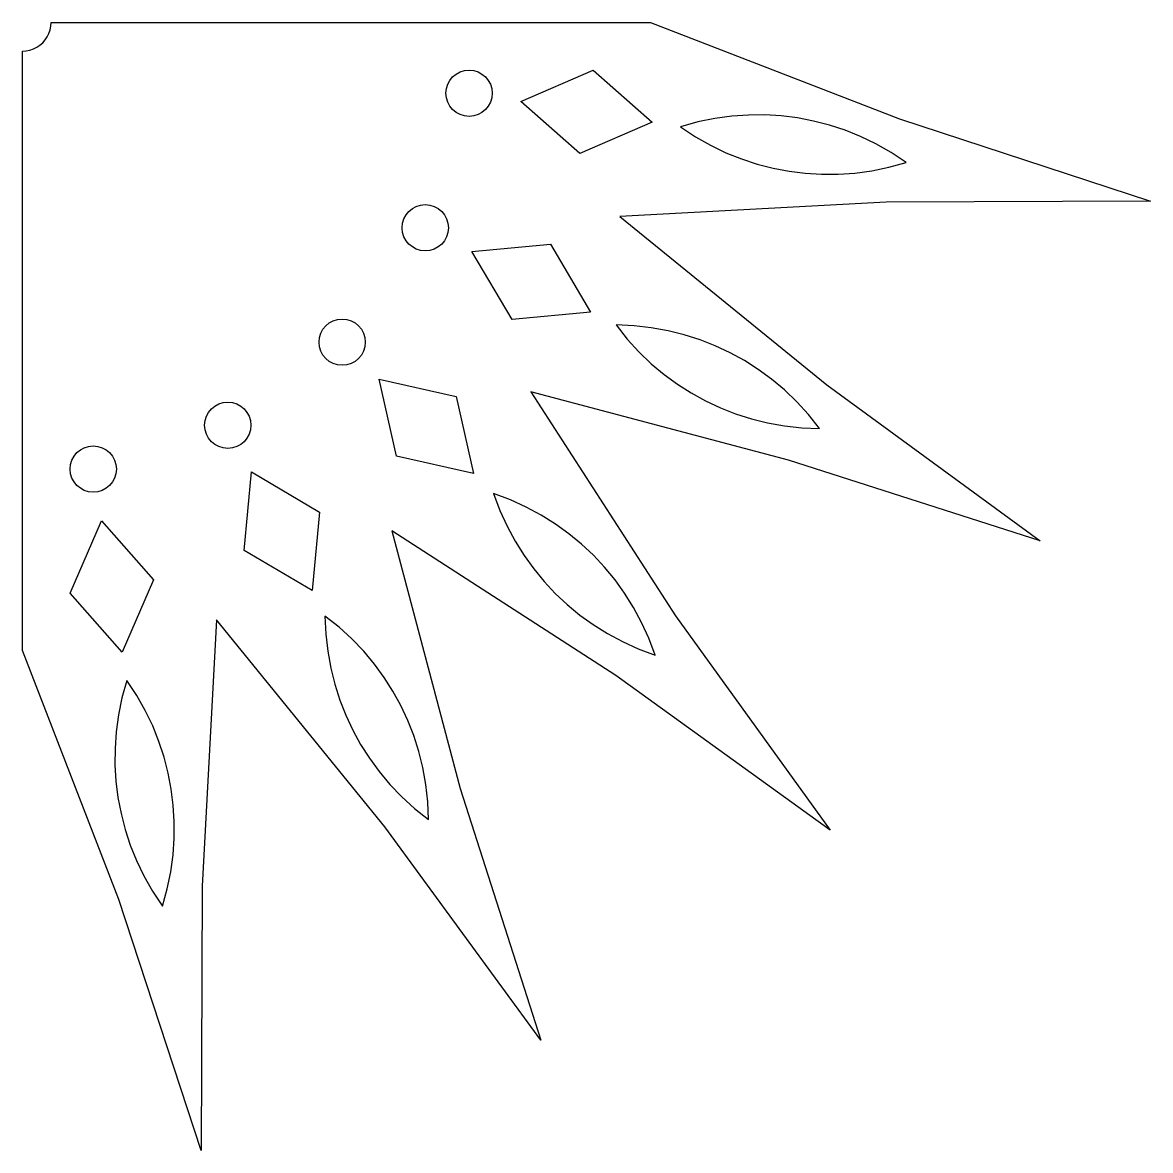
# Model space of a CAD drawing. Header units: metres. Extents: x 0 to 1195, y -1195 to 0.
import ezdxf

# ---------------------------------------------------------------- set-up
doc = ezdxf.new("R2010")
doc.units = ezdxf.units.M

msp = doc.modelspace()

# ---------------------------------------------------------------- linework, layer by layer
at = {"layer": 'CONTOUR'}
msp.add_lwpolyline([(665.5, 0), (929.16, -101.84), (1195.1, -189.29), (915.16, -190.27), (632.93, -205.65), (852.21, -383.98), (1078.12, -549.33), (811.57, -463.76), (538.4, -391.17), (691.85, -628.54), (855.6, -855.6), (628.54, -691.85), (391.17, -538.4), (463.76, -811.57), (549.33, -1078.12), (383.98, -852.21), (205.65, -632.93), (190.27, -915.16), (189.29, -1195.1), (101.84, -929.16), (0, -665.5), (0, -30.25), (3.95, -29.99), (7.83, -29.22), (11.58, -27.95), (15.12, -26.2), (18.42, -24), (21.39, -21.39), (24, -18.42), (26.2, -15.13), (27.95, -11.58), (29.22, -7.83), (29.99, -3.95), (30.25, 0)], close=True, dxfattribs=at)
at = {"layer": 'HOLES'}
for points in [[(527.84, -83.6), (604.56, -50.42), (667.27, -105.68), (590.55, -138.87)], [(697.14, -110.42), (712.98, -120.93), (729.04, -130.05), (745.3, -137.88), (761.75, -144.51), (778.38, -149.98), (795.2, -154.33), (812.18, -157.58), (829.34, -159.74), (846.67, -160.8), (864.19, -160.73), (881.88, -159.52), (899.77, -157.09), (917.85, -153.38), (936.16, -148.27), (920.33, -137.76), (904.27, -128.64), (888.01, -120.81), (871.56, -114.18), (854.92, -108.71), (838.11, -104.36), (821.13, -101.11), (803.97, -98.95), (786.63, -97.9), (769.12, -97.96), (751.43, -99.17), (733.54, -101.6), (715.45, -105.31)], [(476.17, -242.62), (559.39, -234.77), (601.95, -306.71), (518.73, -314.56)], [(628.9, -320.44), (640.72, -335.33), (653.17, -348.97), (666.21, -361.44), (679.81, -372.83), (693.94, -383.17), (708.59, -392.5), (723.74, -400.84), (739.39, -408.2), (755.55, -414.56), (772.22, -419.91), (789.42, -424.22), (807.18, -427.44), (825.54, -429.5), (844.53, -430.31), (832.71, -415.42), (820.26, -401.78), (807.22, -389.3), (793.62, -377.92), (779.49, -367.58), (764.84, -358.24), (749.69, -349.9), (734.04, -342.55), (717.88, -336.19), (701.21, -330.83), (684, -326.52), (666.24, -323.31), (647.89, -321.25)], [(377.89, -377.89), (459.46, -396.14), (477.71, -477.71), (396.14, -459.46)], [(242.62, -476.17), (314.56, -518.73), (306.71, -601.95), (234.77, -559.39)], [(499.1, -499.1), (505.73, -516.91), (513.36, -533.73), (521.91, -549.62), (531.33, -564.65), (541.57, -578.86), (552.61, -592.26), (564.45, -604.87), (577.06, -616.7), (590.46, -627.75), (604.66, -637.99), (619.69, -647.41), (635.59, -655.96), (652.41, -663.58), (670.22, -670.22), (663.58, -652.41), (655.96, -635.59), (647.41, -619.69), (637.99, -604.66), (627.75, -590.46), (616.7, -577.06), (604.87, -564.45), (592.26, -552.61), (578.86, -541.57), (564.65, -531.33), (549.62, -521.91), (533.73, -513.36), (516.91, -505.73)], [(83.6, -527.84), (138.87, -590.55), (105.68, -667.27), (50.42, -604.56)], [(320.44, -628.9), (321.25, -647.89), (323.31, -666.24), (326.52, -684), (330.83, -701.21), (336.19, -717.88), (342.55, -734.04), (349.9, -749.69), (358.24, -764.84), (367.58, -779.49), (377.92, -793.62), (389.3, -807.22), (401.78, -820.26), (415.42, -832.71), (430.31, -844.53), (429.5, -825.54), (427.44, -807.18), (424.22, -789.42), (419.91, -772.22), (414.56, -755.55), (408.2, -739.39), (400.84, -723.74), (392.5, -708.59), (383.17, -693.94), (372.83, -679.81), (361.44, -666.21), (348.97, -653.17), (335.33, -640.72)], [(110.42, -697.14), (105.31, -715.45), (101.6, -733.54), (99.17, -751.43), (97.96, -769.12), (97.9, -786.63), (98.95, -803.97), (101.11, -821.13), (104.36, -838.11), (108.71, -854.92), (114.18, -871.56), (120.81, -888.01), (128.64, -904.27), (137.76, -920.33), (148.27, -936.16), (153.38, -917.85), (157.09, -899.77), (159.52, -881.88), (160.73, -864.19), (160.8, -846.67), (159.74, -829.34), (157.58, -812.18), (154.33, -795.2), (149.98, -778.38), (144.51, -761.75), (137.88, -745.3), (130.05, -729.04), (120.93, -712.98)]]:
    msp.add_lwpolyline(points, close=True, dxfattribs=at)
for centre in [(473.06, -74.93), (426.75, -217.44), (338.67, -338.67), (217.44, -426.75), (74.93, -473.06)]:
    msp.add_circle(centre, 24.52, dxfattribs=at)

doc.saveas('drawing.dxf')
